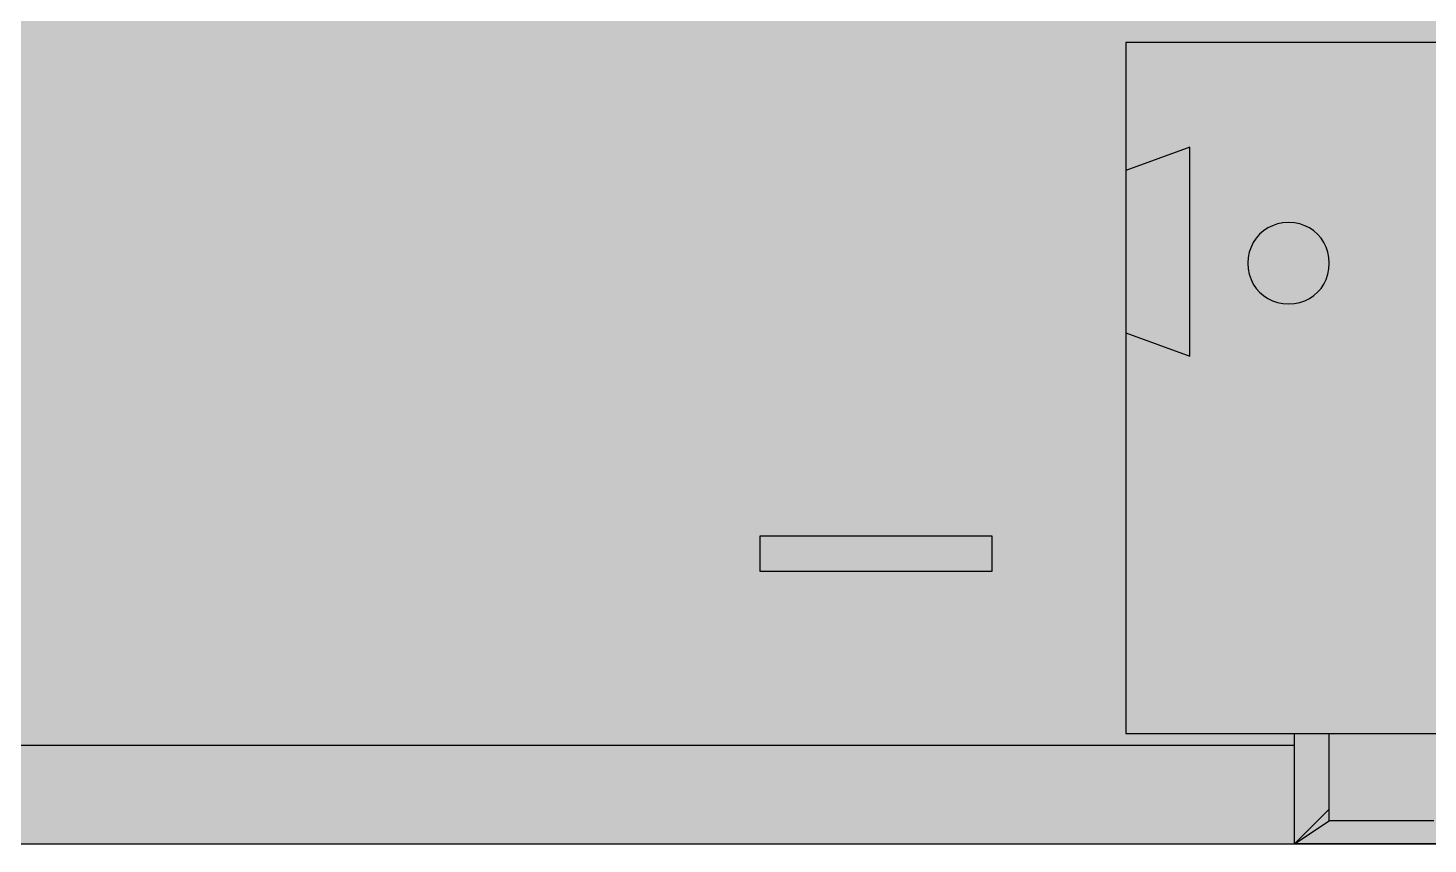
# Model space of a CAD drawing. Header units: millimetres. Extents: x 0 to 966, y -664 to 90.
# Drawn here: x 786 to 807.26, y -390 to -377.61 of the extents above; entities that cross this region are included whole.
import ezdxf

# ---------------------------------------------------------------- set-up
doc = ezdxf.new("R2010")
doc.units = ezdxf.units.MM
for name, color, linetype in [('HDL_BODY', 7, 'Continuous'), ('HDL_COLOUR', 7, 'Continuous'), ('HDL_DETAIL', 7, 'Continuous'), ('HDL_PRINT', 7, 'Continuous')]:
    doc.layers.add(name, color=color, linetype=linetype)

# ---------------------------------------------------------------- blocks, each defined once
blk = doc.blocks.new('M_DALI.1_FRONT')
at = {"layer": 'HDL_BODY', "true_color": 0x202126}
blk.add_hatch(color=250, dxfattribs=at).paths.add_polyline_path([(0, 0), (72, 0), (72, 90), (0, 90)])
at = {"layer": 'HDL_BODY', "true_color": 0x23242a}
blk.add_hatch(color=250, dxfattribs=at).paths.add_polyline_path([(0.4, 0.5), (71.6, 0.5), (71.6, 19.8), (0.4, 19.8)])
at = {"layer": 'HDL_COLOUR', "true_color": 0x111316}
blk.add_hatch(color=250, dxfattribs=at).paths.add_polyline_path([(52.676, 1.675), (58.544, 1.675), (58.544, 12.165), (52.676, 12.165)])
at = {"layer": 'HDL_COLOUR', "true_color": 0x18191d}
blk.add_hatch(color=250, dxfattribs=at).paths.add_polyline_path([(55.764, 8.815), (55.759, 8.901), (55.743, 8.983), (55.718, 9.06), (55.683, 9.132), (55.639, 9.197), (55.588, 9.256), (55.529, 9.307), (55.464, 9.351), (55.393, 9.385), (55.316, 9.411), (55.234, 9.427), (55.148, 9.432), (55.061, 9.427), (54.979, 9.411), (54.902, 9.385), (54.83, 9.351), (54.764, 9.307), (54.705, 9.256), (54.654, 9.197), (54.61, 9.132), (54.576, 9.06), (54.55, 8.983), (54.534, 8.901), (54.529, 8.815), (54.534, 8.729), (54.55, 8.647), (54.576, 8.57), (54.61, 8.498), (54.654, 8.433), (54.705, 8.374), (54.764, 8.323), (54.83, 8.28), (54.902, 8.245), (54.979, 8.219), (55.061, 8.204), (55.148, 8.198), (55.234, 8.204), (55.316, 8.219), (55.393, 8.245), (55.464, 8.28), (55.529, 8.323), (55.588, 8.374), (55.639, 8.433), (55.683, 8.498), (55.718, 8.57), (55.743, 8.647), (55.759, 8.729), (55.764, 8.815)])
at = {"layer": 'HDL_PRINT', "true_color": 0xdee1e9}
for points in [[(46.941, 6.259), (47.117, 6.259), (47.113, 6.2), (47.104, 6.142), (47.088, 6.086), (47.065, 6.032), (47.036, 5.98), (47, 5.932), (46.957, 5.889), (46.908, 5.851), (46.852, 5.818), (46.815, 5.785), (46.771, 5.753), (46.721, 5.724), (46.665, 5.697), (46.605, 5.674), (46.542, 5.657), (46.477, 5.646), (46.411, 5.642), (46.345, 5.642), (46.28, 5.643), (46.218, 5.646), (46.158, 5.653), (46.103, 5.663), (46.052, 5.679), (46.008, 5.701), (45.97, 5.73), (45.933, 5.763), (45.891, 5.797), (45.847, 5.834), (45.804, 5.873), (45.765, 5.917), (45.734, 5.965), (45.713, 6.02), (45.705, 6.082), (45.679, 6.141), (45.659, 6.2), (45.644, 6.259), (45.634, 6.318), (45.626, 6.376), (45.622, 6.435), (45.62, 6.494), (45.619, 6.553), (45.619, 6.611), (45.619, 6.674), (45.62, 6.73), (45.623, 6.782), (45.63, 6.832), (45.64, 6.882), (45.655, 6.934), (45.677, 6.99), (45.705, 7.052), (45.738, 7.114), (45.772, 7.169), (45.805, 7.218), (45.838, 7.262), (45.871, 7.301), (45.904, 7.337), (45.937, 7.372), (45.97, 7.405), (46.032, 7.409), (46.088, 7.419), (46.14, 7.433), (46.19, 7.449), (46.241, 7.465), (46.293, 7.479), (46.349, 7.489), (46.411, 7.493), (46.477, 7.489), (46.542, 7.478), (46.605, 7.46), (46.665, 7.438), (46.721, 7.411), (46.771, 7.381), (46.815, 7.35), (46.852, 7.317), (46.914, 7.283), (46.968, 7.249), (47.014, 7.213), (47.051, 7.173), (47.08, 7.13), (47.1, 7.081), (47.113, 7.026), (47.117, 6.964), (46.852, 6.876), (46.847, 6.946), (46.832, 7.005), (46.811, 7.054), (46.783, 7.092), (46.75, 7.119), (46.714, 7.135), (46.676, 7.14), (46.666, 7.173), (46.639, 7.196), (46.6, 7.212), (46.553, 7.221), (46.502, 7.226), (46.454, 7.228), (46.411, 7.228), (46.369, 7.228), (46.319, 7.226), (46.263, 7.221), (46.207, 7.212), (46.152, 7.196), (46.102, 7.173), (46.059, 7.14), (46.026, 7.135), (46.001, 7.119), (45.98, 7.092), (45.96, 7.054), (45.94, 7.005), (45.914, 6.946), (45.881, 6.876), (45.876, 6.838), (45.864, 6.8), (45.847, 6.763), (45.828, 6.725), (45.812, 6.687), (45.799, 6.649), (45.794, 6.611), (45.798, 6.546), (45.808, 6.481), (45.822, 6.418), (45.838, 6.358), (45.853, 6.302), (45.867, 6.252), (45.877, 6.208), (45.881, 6.171), (45.911, 6.138), (45.935, 6.105), (45.958, 6.072), (45.981, 6.038), (46.008, 6.005), (46.043, 5.972), (46.088, 5.939), (46.146, 5.906), (46.184, 5.901), (46.222, 5.889), (46.26, 5.872), (46.298, 5.853), (46.336, 5.836), (46.374, 5.823), (46.411, 5.818), (46.448, 5.822), (46.491, 5.833), (46.539, 5.851), (46.588, 5.873), (46.637, 5.9), (46.685, 5.93), (46.728, 5.962), (46.765, 5.994), (46.797, 6.004), (46.822, 6.031), (46.843, 6.071), (46.861, 6.118), (46.882, 6.168), (46.908, 6.216), (46.941, 6.259)], [(47.382, 6.171), (47.557, 6.171), (47.563, 6.133), (47.577, 6.095), (47.6, 6.057), (47.628, 6.02), (47.662, 5.982), (47.698, 5.944), (47.736, 5.906), (47.743, 5.869), (47.762, 5.844), (47.79, 5.829), (47.826, 5.822), (47.868, 5.819), (47.912, 5.818), (47.95, 5.819), (47.988, 5.82), (48.025, 5.825), (48.063, 5.835), (48.101, 5.85), (48.139, 5.874), (48.177, 5.906), (48.209, 5.944), (48.232, 5.982), (48.247, 6.02), (48.256, 6.057), (48.261, 6.095), (48.263, 6.133), (48.263, 6.171), (48.263, 6.209), (48.261, 6.246), (48.256, 6.284), (48.247, 6.322), (48.232, 6.36), (48.209, 6.397), (48.177, 6.435), (48.139, 6.468), (48.101, 6.491), (48.063, 6.507), (48.025, 6.516), (47.988, 6.521), (47.95, 6.523), (47.912, 6.523), (47.822, 6.523), (47.822, 6.7), (47.861, 6.7), (47.899, 6.702), (47.937, 6.707), (47.975, 6.716), (48.013, 6.732), (48.05, 6.755), (48.087, 6.788), (48.125, 6.795), (48.15, 6.814), (48.166, 6.843), (48.173, 6.879), (48.176, 6.92), (48.177, 6.964), (48.177, 7.002), (48.175, 7.04), (48.17, 7.077), (48.16, 7.115), (48.144, 7.153), (48.121, 7.191), (48.087, 7.228), (48.078, 7.228), (48.051, 7.228), (48.012, 7.228), (47.964, 7.228), (47.912, 7.228), (47.859, 7.228), (47.811, 7.228), (47.772, 7.228), (47.746, 7.228), (47.736, 7.228), (47.703, 7.191), (47.677, 7.153), (47.656, 7.115), (47.637, 7.077), (47.616, 7.04), (47.591, 7.002), (47.557, 6.964), (47.382, 6.964), (47.386, 7.026), (47.397, 7.081), (47.414, 7.13), (47.437, 7.173), (47.464, 7.213), (47.493, 7.249), (47.525, 7.283), (47.557, 7.317), (47.596, 7.349), (47.636, 7.373), (47.679, 7.388), (47.727, 7.398), (47.78, 7.403), (47.841, 7.405), (47.912, 7.405), (47.956, 7.405), (48, 7.405), (48.044, 7.405), (48.088, 7.405), (48.132, 7.405), (48.177, 7.405), (48.214, 7.372), (48.249, 7.347), (48.282, 7.326), (48.31, 7.307), (48.333, 7.287), (48.347, 7.261), (48.352, 7.228), (48.386, 7.191), (48.409, 7.153), (48.425, 7.115), (48.435, 7.077), (48.44, 7.04), (48.442, 7.002), (48.442, 6.964), (48.441, 6.926), (48.438, 6.899), (48.431, 6.876), (48.415, 6.853), (48.39, 6.825), (48.352, 6.788), (48.347, 6.755), (48.333, 6.73), (48.31, 6.709), (48.282, 6.69), (48.249, 6.67), (48.214, 6.644), (48.177, 6.611), (48.214, 6.606), (48.251, 6.592), (48.289, 6.57), (48.327, 6.542), (48.365, 6.509), (48.404, 6.473), (48.442, 6.435), (48.474, 6.43), (48.497, 6.414), (48.512, 6.387), (48.521, 6.349), (48.526, 6.3), (48.528, 6.241), (48.528, 6.171), (48.524, 6.134), (48.513, 6.091), (48.496, 6.044), (48.474, 5.994), (48.447, 5.945), (48.418, 5.898), (48.386, 5.855), (48.352, 5.818), (48.315, 5.785), (48.271, 5.753), (48.22, 5.724), (48.164, 5.697), (48.105, 5.674), (48.042, 5.657), (47.977, 5.646), (47.912, 5.642), (47.85, 5.646), (47.795, 5.657), (47.746, 5.674), (47.702, 5.697), (47.662, 5.724), (47.626, 5.753), (47.591, 5.785), (47.557, 5.818), (47.525, 5.851), (47.493, 5.886), (47.464, 5.922), (47.437, 5.961), (47.414, 6.005), (47.397, 6.054), (47.386, 6.109), (47.382, 6.171)], [(50.735, 5.642), (50.029, 7.405), (50.294, 7.405), (50.735, 6.171), (50.74, 6.133), (50.753, 6.095), (50.77, 6.057), (50.789, 6.02), (50.806, 5.982), (50.819, 5.944), (50.824, 5.906), (50.829, 5.944), (50.841, 5.982), (50.858, 6.02), (50.876, 6.057), (50.893, 6.095), (50.906, 6.133), (50.91, 6.171), (51.351, 7.405), (51.616, 7.405), (50.91, 5.642), (50.735, 5.642)]]:
    blk.add_hatch(color=254, dxfattribs=at).paths.add_polyline_path(points)
h = blk.add_hatch(color=254, dxfattribs=at)
h.paths.add_polyline_path([(43.853, 5.642), (43.853, 7.405), (44.469, 7.405), (44.54, 7.405), (44.602, 7.405), (44.656, 7.405), (44.703, 7.405), (44.746, 7.405), (44.785, 7.405), (44.824, 7.405), (44.862, 7.4), (44.9, 7.387), (44.937, 7.37), (44.975, 7.351), (45.013, 7.334), (45.051, 7.322), (45.089, 7.317), (45.121, 7.283), (45.153, 7.249), (45.182, 7.213), (45.209, 7.173), (45.232, 7.13), (45.249, 7.081), (45.26, 7.026), (45.264, 6.964), (45.294, 6.927), (45.316, 6.883), (45.332, 6.832), (45.343, 6.777), (45.349, 6.717), (45.352, 6.654), (45.354, 6.589), (45.354, 6.523), (45.353, 6.485), (45.352, 6.446), (45.347, 6.403), (45.337, 6.356), (45.321, 6.302), (45.297, 6.241), (45.264, 6.171), (45.258, 6.127), (45.241, 6.086), (45.22, 6.049), (45.198, 6.02), (45.182, 6.001), (45.175, 5.994), (45.143, 5.957), (45.118, 5.921), (45.098, 5.888), (45.079, 5.86), (45.058, 5.838), (45.033, 5.823), (44.999, 5.818), (44.963, 5.781), (44.935, 5.756), (44.913, 5.741), (44.89, 5.733), (44.862, 5.73), (44.824, 5.73), (44.786, 5.697), (44.748, 5.674), (44.71, 5.658), (44.672, 5.649), (44.635, 5.644), (44.597, 5.642), (44.559, 5.642), (43.853, 5.642)])
h.paths.add_polyline_path([(44.118, 5.906), (44.469, 5.906), (44.551, 5.906), (44.617, 5.906), (44.669, 5.906), (44.705, 5.906), (44.727, 5.906), (44.734, 5.906), (44.779, 5.913), (44.82, 5.929), (44.857, 5.95), (44.886, 5.972), (44.906, 5.988), (44.913, 5.994), (44.945, 6.032), (44.97, 6.07), (44.99, 6.108), (45.009, 6.146), (45.03, 6.183), (45.055, 6.221), (45.089, 6.259), (45.089, 6.297), (45.089, 6.336), (45.089, 6.379), (45.089, 6.426), (45.089, 6.48), (45.089, 6.541), (45.089, 6.611), (45.088, 6.682), (45.087, 6.743), (45.082, 6.796), (45.072, 6.844), (45.056, 6.886), (45.032, 6.926), (44.999, 6.964), (44.967, 7.002), (44.942, 7.04), (44.922, 7.077), (44.903, 7.115), (44.882, 7.153), (44.857, 7.191), (44.824, 7.228), (44.785, 7.228), (44.746, 7.228), (44.703, 7.228), (44.656, 7.228), (44.602, 7.228), (44.54, 7.228), (44.469, 7.228), (44.118, 7.228), (44.118, 5.906)])
h = blk.add_hatch(color=254, dxfattribs=at)
h.paths.add_polyline_path([(48.707, 6.523), (48.71, 6.608), (48.718, 6.687), (48.729, 6.758), (48.743, 6.824), (48.757, 6.882), (48.771, 6.935), (48.782, 6.98), (48.79, 7.02), (48.793, 7.052), (48.827, 7.095), (48.852, 7.143), (48.873, 7.193), (48.892, 7.24), (48.912, 7.28), (48.937, 7.307), (48.969, 7.317), (49.007, 7.349), (49.047, 7.373), (49.091, 7.388), (49.138, 7.398), (49.192, 7.403), (49.253, 7.405), (49.323, 7.405), (49.368, 7.405), (49.412, 7.405), (49.456, 7.405), (49.5, 7.405), (49.544, 7.405), (49.588, 7.405), (49.593, 7.372), (49.608, 7.347), (49.63, 7.326), (49.659, 7.307), (49.691, 7.287), (49.727, 7.261), (49.764, 7.228), (49.769, 7.191), (49.782, 7.153), (49.799, 7.115), (49.818, 7.077), (49.836, 7.04), (49.848, 7.002), (49.853, 6.964), (49.853, 6.927), (49.853, 6.883), (49.853, 6.832), (49.853, 6.777), (49.853, 6.717), (49.853, 6.654), (49.853, 6.589), (49.853, 6.523), (49.853, 6.457), (49.853, 6.392), (49.853, 6.33), (49.853, 6.27), (49.853, 6.214), (49.853, 6.164), (49.853, 6.12), (49.853, 6.082), (49.82, 6.02), (49.787, 5.965), (49.754, 5.917), (49.721, 5.873), (49.688, 5.834), (49.655, 5.797), (49.622, 5.763), (49.588, 5.73), (49.55, 5.697), (49.512, 5.674), (49.475, 5.658), (49.437, 5.649), (49.399, 5.644), (49.361, 5.642), (49.323, 5.642), (49.257, 5.646), (49.192, 5.657), (49.129, 5.674), (49.069, 5.697), (49.014, 5.724), (48.963, 5.753), (48.919, 5.785), (48.883, 5.818), (48.856, 5.871), (48.83, 5.925), (48.805, 5.982), (48.782, 6.041), (48.761, 6.105), (48.743, 6.174), (48.728, 6.249), (48.717, 6.332), (48.709, 6.423), (48.707, 6.523)])
h.paths.add_polyline_path([(48.969, 6.523), (48.969, 6.438), (48.97, 6.36), (48.972, 6.288), (48.977, 6.223), (48.984, 6.164), (48.995, 6.112), (49.011, 6.066), (49.032, 6.027), (49.058, 5.994), (49.096, 5.957), (49.134, 5.921), (49.172, 5.888), (49.21, 5.86), (49.247, 5.838), (49.285, 5.823), (49.323, 5.818), (49.361, 5.823), (49.399, 5.838), (49.437, 5.86), (49.475, 5.888), (49.512, 5.921), (49.55, 5.957), (49.588, 5.994), (49.591, 6.027), (49.6, 6.066), (49.611, 6.112), (49.626, 6.164), (49.64, 6.223), (49.654, 6.288), (49.666, 6.36), (49.675, 6.438), (49.678, 6.523), (49.675, 6.634), (49.666, 6.733), (49.654, 6.82), (49.64, 6.897), (49.626, 6.963), (49.611, 7.02), (49.6, 7.068), (49.591, 7.108), (49.588, 7.14), (49.55, 7.173), (49.512, 7.196), (49.475, 7.212), (49.437, 7.221), (49.399, 7.226), (49.361, 7.228), (49.323, 7.228), (49.285, 7.228), (49.247, 7.226), (49.21, 7.221), (49.172, 7.212), (49.134, 7.196), (49.096, 7.173), (49.058, 7.14), (49.034, 7.111), (49.015, 7.076), (49, 7.035), (48.988, 6.987), (48.98, 6.931), (48.975, 6.867), (48.971, 6.795), (48.97, 6.714), (48.969, 6.624), (48.969, 6.523)])
at = {"layer": 'HDL_DETAIL', "color": 251, "true_color": 0x52555c}
for points in [[(0, 0), (72, 0), (72, 90), (0, 90), (0, 0)], [(55.764, 8.815), (55.759, 8.901), (55.743, 8.983), (55.718, 9.06), (55.683, 9.132), (55.639, 9.197), (55.588, 9.256), (55.529, 9.307), (55.464, 9.351), (55.393, 9.385), (55.316, 9.411), (55.234, 9.427), (55.148, 9.432), (55.061, 9.427), (54.979, 9.411), (54.902, 9.385), (54.83, 9.351), (54.764, 9.307), (54.705, 9.256), (54.654, 9.197), (54.61, 9.132), (54.576, 9.06), (54.55, 8.983), (54.534, 8.901), (54.529, 8.815), (54.534, 8.729), (54.55, 8.647), (54.576, 8.57), (54.61, 8.498), (54.654, 8.433), (54.705, 8.374), (54.764, 8.323), (54.83, 8.28), (54.902, 8.245), (54.979, 8.219), (55.061, 8.204), (55.148, 8.198), (55.234, 8.204), (55.316, 8.219), (55.393, 8.245), (55.464, 8.28), (55.529, 8.323), (55.588, 8.374), (55.639, 8.433), (55.683, 8.498), (55.718, 8.57), (55.743, 8.647), (55.759, 8.729), (55.764, 8.815)]]:
    blk.add_lwpolyline(points, close=True, dxfattribs=at)
for points in [[(52.676, 12.165), (52.676, 1.675)], [(64.412, 12.165), (52.676, 12.165)], [(53.647, 10.578), (52.676, 10.225)], [(53.647, 7.405), (53.647, 10.578)], [(52.676, 7.757), (53.647, 7.405)], [(47.117, 4.672), (47.117, 4.143)], [(50.645, 4.672), (47.117, 4.672)], [(50.645, 4.143), (50.645, 4.672)], [(47.117, 4.143), (50.645, 4.143)], [(0.177, 1.499), (55.234, 1.499)], [(0.177, 1.499), (55.234, 1.499)], [(0.177, 1.499), (55.234, 1.499)], [(0.177, 1.499), (55.234, 1.499)], [(0.177, 1.499), (55.234, 1.499)], [(0.177, 1.499), (55.234, 1.499)], [(0.177, 1.499), (55.234, 1.499)], [(0.177, 1.499), (55.234, 1.499)], [(0.177, 1.499), (55.234, 1.499)], [(0.177, 1.499), (55.234, 1.499)], [(0.177, 1.499), (55.234, 1.499)], [(0.177, 1.499), (55.234, 1.499)], [(0.177, 1.499), (55.234, 1.499)], [(0.177, 1.499), (55.234, 1.499)], [(0.177, 1.499), (55.234, 1.499)], [(0.177, 1.499), (55.234, 1.499)], [(0.177, 1.499), (55.234, 1.499)], [(0.177, 1.499), (55.234, 1.499)], [(0.177, 1.499), (55.234, 1.499)], [(0.177, 1.499), (55.234, 1.499)], [(0.177, 1.499), (55.234, 1.499)], [(52.676, 1.675), (64.412, 1.675)], [(55.234, 0), (55.234, 1.675)], [(55.764, 0.353), (55.764, 1.675)], [(55.234, 0), (55.764, 0.529)], [(55.234, 0), (55.764, 0.353)], [(57.352, 0.353), (57.176, 0.353), (56.911, 0.353), (56.646, 0.353), (56.381, 0.353), (56.119, 0.353), (55.94, 0.353), (55.764, 0.353)], [(0.177, 0), (63.617, 0)], [(0.177, 0), (63.617, 0)], [(0.177, 0), (63.617, 0)], [(0.177, 0), (63.617, 0)], [(0.177, 0), (63.617, 0)], [(0.177, 0), (63.617, 0)], [(0.177, 0), (63.617, 0)], [(0.177, 0), (63.617, 0)], [(0.177, 0), (63.617, 0)], [(0.177, 0), (63.617, 0)], [(0.177, 0), (63.617, 0)], [(0.177, 0), (63.617, 0)], [(0.177, 0), (63.617, 0)], [(0.177, 0), (63.617, 0)], [(0.177, 0), (63.617, 0)], [(0.177, 0), (63.617, 0)], [(0.177, 0), (63.617, 0)], [(0.177, 0), (63.617, 0)], [(0.177, 0), (63.617, 0)], [(0.177, 0), (63.617, 0)], [(0.177, 0), (63.617, 0)], [(58.057, 0), (58.057, 0), (57.971, 0), (57.882, 0), (57.792, 0), (57.617, 0), (57.441, 0), (57, 0), (56.56, 0), (56.119, 0), (55.94, 0), (55.764, 0), (55.589, 0), (55.41, 0), (55.324, 0), (55.234, 0)]]:
    blk.add_lwpolyline(points, dxfattribs=at)

msp = doc.modelspace()

# ---------------------------------------------------------------- block references
msp.add_blockref('M_DALI.1_FRONT', (750, -390))

doc.saveas('drawing.dxf')
